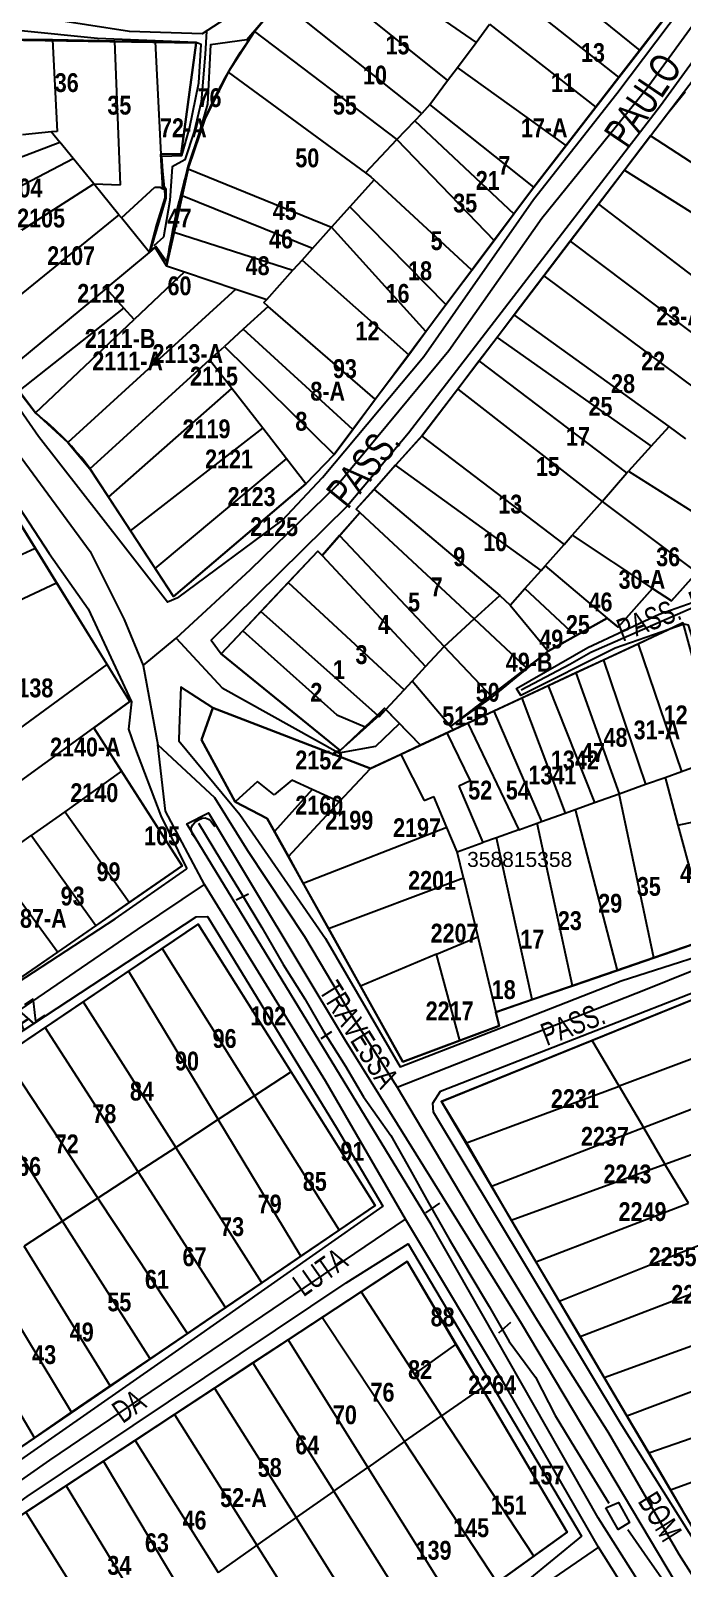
# Model space of a CAD drawing. Extents: x 199665 to 201826, y 4836581 to 4838476.
# Drawn here: x 201390.2 to 201476.9, y 4836845.8 to 4837050.1 of the extents above; entities that cross this region are included whole.
import ezdxf
from ezdxf.enums import TextEntityAlignment as Align

# ---------------------------------------------------------------- set-up
doc = ezdxf.new("R2010")
doc.units = 0
doc.header["$LTSCALE"] = 1.5
doc.header["$MEASUREMENT"] = 0
for name, color, linetype in [('CD-MALHA-LOTES', 40, 'CONTINUOUS'), ('CD_TXT_QUADRA', 7, 'CONTINUOUS'), ('HD-CANAIS', 7, 'CONTINUOUS'), ('RU-QUADRAS', 6, 'CONTINUOUS'), ('SV-EIXO-RUA-N-PAV', 6, 'CONTINUOUS'), ('SV-EIXO-RUA-PAV', 20, 'CONTINUOUS'), ('SV-ESTIVAS', 7, 'CONTINUOUS'), ('SV-PONTE-BUEIRO', 249, 'CONTINUOUS'), ('SV-RUA-NAO-PAV-S-GUIA-C-GUIA', 7, 'CONTINUOUS'), ('SV-RUA-PAVIM-S-GUIA-C-GUIA', 7, 'CONTINUOUS'), ('SV-TXT-RUA-N-PAV-S-GUIA-C-GUIA', 7, 'CONTINUOUS'), ('Th_NmrPort', 1, 'CONTINUOUS')]:
    doc.layers.add(name, color=color, linetype=linetype)
doc.styles.add('ARIAL', font='ARIAL.TTF')
doc.styles.add('MONOTXT', font='ARIAL.TTF', dxfattribs={"height": 0.2})
doc.styles.get("Standard").update_dxf_attribs({"font": 'swisscbo.ttf'})

# ---------------------------------------------------------------- blocks, each defined once
blk = doc.blocks.new('COD119', base_point=(202265.52, 4838125.96))
at = {"layer": 'SV-PONTE-BUEIRO'}
blk.add_lwpolyline([(202264.01, 4838123.96), (202264.01, 4838124.793333), (202264.01, 4838124.918333), (202264.135833, 4838125.251667), (202264.3875, 4838125.626667), (202264.765, 4838125.835), (202265.268333, 4838125.96), (202265.771667, 4838125.96), (202266.275, 4838125.835), (202266.6525, 4838125.626667), (202266.904167, 4838125.251667), (202267.03, 4838124.918333), (202267.03, 4838124.793333), (202267.03, 4838123.96)], dxfattribs=at)

msp = doc.modelspace()

# ---------------------------------------------------------------- linework, layer by layer
at = {"layer": 'CD-MALHA-LOTES', "linetype": 'Continuous'}
for p, q in [((201430.02, 4837061.9), (201449.48, 4837048.54)), ((201427.06, 4837058.38), (201445.68, 4837043.46)), ((201455.61, 4837060.1), (201471.24, 4837047.46)), ((201454.3, 4837055.08), (201468.45, 4837043.87)), ((201423.45, 4837054), (201420, 4837050)), ((201442.23, 4837039.1), (201423.45, 4837054)), ((201449.48, 4837048.54), (201451.26, 4837050.98)), ((201451.26, 4837050.98), (201465.4, 4837039.94)), ((201471.24, 4837047.46), (201474.72, 4837051.94)), ((201393.11, 4837048.9), (201386.4, 4837048.87)), ((201393.11, 4837048.9), (201393.75, 4837036.72)), ((201401.4, 4837048.72), (201393.11, 4837048.9)), ((201402.18, 4837029.64), (201401.4, 4837048.72)), ((201406.78, 4837048.6), (201401.4, 4837048.72)), ((201406.78, 4837048.6), (201407.54, 4837033.69)), ((201412.23, 4837048.48), (201406.78, 4837048.6)), ((201410.23, 4837033.74), (201412.23, 4837048.48)), ((201420, 4837050), (201416.51, 4837044.57)), ((201420, 4837050), (201438.94, 4837035.63)), ((201447, 4837045.22), (201449.48, 4837048.54)), ((201468.45, 4837043.87), (201471.24, 4837047.46)), ((201416.51, 4837044.57), (201413.4, 4837038.35)), ((201416.51, 4837044.57), (201434.76, 4837031.21)), ((201445.68, 4837043.46), (201447, 4837045.22)), ((201461.45, 4837034.84), (201447, 4837045.22)), ((201443.33, 4837040.27), (201445.68, 4837043.46)), ((201465.4, 4837039.94), (201468.45, 4837043.87)), ((201474.96, 4837039.12), (201477.27, 4837041.96)), ((201443.33, 4837040.27), (201442.23, 4837039.1)), ((201457.14, 4837029.31), (201443.33, 4837040.27)), ((201461.45, 4837034.84), (201465.4, 4837039.94)), ((201413.4, 4837038.35), (201411.26, 4837032.08)), ((201438.94, 4837035.63), (201441.3, 4837038.1)), ((201441.3, 4837038.1), (201442.23, 4837039.1)), ((201441.3, 4837038.1), (201454.5, 4837025.78)), ((201472.67, 4837036.12), (201474.96, 4837039.12)), ((201393, 4837036.64), (201389.13, 4837036.26)), ((201393.75, 4837036.72), (201393, 4837036.64)), ((201393, 4837036.64), (201394.1, 4837035.29)), ((201472.67, 4837036.12), (201469.19, 4837031.55)), ((201494.53, 4837021.93), (201472.67, 4837036.12)), ((201371.58, 4837026.67), (201394.1, 4837035.29)), ((201395.87, 4837033.12), (201394.1, 4837035.29)), ((201434.76, 4837031.21), (201438.94, 4837035.63)), ((201438.94, 4837035.63), (201451.85, 4837022.24)), ((201457.14, 4837029.31), (201461.45, 4837034.84)), ((201374.59, 4837022), (201395.87, 4837033.12)), ((201398.63, 4837029.73), (201395.87, 4837033.12)), ((201407.54, 4837033.69), (201410.23, 4837033.74)), ((201407.78, 4837029.1), (201407.54, 4837033.69)), ((201411.16, 4837031.75), (201410.37, 4837028.14)), ((201411.26, 4837032.08), (201411.16, 4837031.75)), ((201411.16, 4837031.75), (201430.24, 4837023.99)), ((201378.09, 4837016.6), (201398.63, 4837029.73)), ((201401.96, 4837025.65), (201398.63, 4837029.73)), ((201398.63, 4837029.73), (201402.18, 4837029.64)), ((201435.9, 4837030.29), (201432.68, 4837026.71)), ((201434.76, 4837031.21), (201435.48, 4837030.68)), ((201435.48, 4837030.68), (201435.9, 4837030.29)), ((201448.9, 4837018.29), (201435.9, 4837030.29)), ((201469.19, 4837031.55), (201465.74, 4837027.03)), ((201469.19, 4837031.55), (201491.29, 4837017.66)), ((201402.3, 4837025.22), (201406.74, 4837029.32)), ((201406.74, 4837029.32), (201407.46, 4837029.32)), ((201406.98, 4837024.35), (201408.09, 4837027.88)), ((201407.46, 4837029.32), (201407.78, 4837029.1)), ((201408.09, 4837028.89), (201407.78, 4837029.1)), ((201408.09, 4837027.88), (201408.09, 4837028.89)), ((201410.37, 4837028.14), (201409.29, 4837023.32)), ((201427.69, 4837021.16), (201410.37, 4837028.14)), ((201454.5, 4837025.78), (201457.14, 4837029.31)), ((201401.96, 4837025.65), (201382.75, 4837010.06)), ((201402.3, 4837025.22), (201401.96, 4837025.65)), ((201432.68, 4837026.71), (201430.24, 4837023.99)), ((201432.68, 4837026.71), (201445.46, 4837013.7)), ((201451.85, 4837022.24), (201454.5, 4837025.78)), ((201465.74, 4837027.03), (201461.99, 4837022.12)), ((201465.74, 4837027.03), (201486.42, 4837011.25)), ((201406.03, 4837020.64), (201402.3, 4837025.22)), ((201406.03, 4837020.64), (201406.98, 4837024.35)), ((201427.69, 4837021.16), (201430.24, 4837023.99)), ((201442.8, 4837010.13), (201430.24, 4837023.99)), ((201409.29, 4837023.32), (201408.3, 4837018.84)), ((201409.29, 4837023.32), (201425.11, 4837018.29)), ((201448.9, 4837018.29), (201451.85, 4837022.24)), ((201461.99, 4837022.12), (201458.47, 4837017.51)), ((201461.99, 4837022.12), (201482.52, 4837006.69)), ((201400.25, 4837015.84), (201406.03, 4837020.64)), ((201406.79, 4837021.27), (201406.03, 4837020.64)), ((201408.3, 4837018.84), (201406.79, 4837021.27)), ((201426.32, 4837019.63), (201425.11, 4837018.29)), ((201426.32, 4837019.63), (201427.69, 4837021.16)), ((201426.32, 4837019.63), (201440.5, 4837007.05)), ((201410.68, 4837018.08), (201403.98, 4837011.73)), ((201408.3, 4837018.84), (201410.68, 4837018.08)), ((201410.68, 4837018.08), (201417.5, 4837015.76)), ((201421.61, 4837014.39), (201425.11, 4837018.29)), ((201445.46, 4837013.7), (201448.9, 4837018.29)), ((201458.47, 4837017.51), (201454.55, 4837012.35)), ((201458.47, 4837017.51), (201478.81, 4837002.37)), ((201400.25, 4837015.84), (201386.79, 4837004.67)), ((201417.5, 4837015.76), (201395.18, 4836995.4)), ((201400.25, 4837015.84), (201402.62, 4837013.22)), ((201417.5, 4837015.76), (201421.61, 4837014.39)), ((201421.83, 4837013.46), (201418.49, 4837010.43)), ((201421.25, 4837013.98), (201421.61, 4837014.39)), ((201421.83, 4837013.46), (201421.25, 4837013.98)), ((201436.06, 4837001.12), (201421.83, 4837013.46)), ((201442.8, 4837010.13), (201445.46, 4837013.7)), ((201388.64, 4837002.19), (201402.62, 4837013.22)), ((201390.84, 4836999.32), (201403.98, 4837011.73)), ((201403.98, 4837011.73), (201402.62, 4837013.22)), ((201454.55, 4837012.35), (201452.28, 4837009.34)), ((201475.14, 4836997.53), (201454.55, 4837012.35)), ((201418.49, 4837010.43), (201416, 4837008.16)), ((201433.06, 4836997.11), (201418.49, 4837010.43)), ((201440.5, 4837007.05), (201442.8, 4837010.13)), ((201452.28, 4837009.34), (201449.86, 4837006.22)), ((201452.28, 4837009.34), (201472.73, 4836994.88)), ((201414.01, 4837006.35), (201416, 4837008.16)), ((201416, 4837008.16), (201430.59, 4836993.81)), ((201398.11, 4836991.89), (201414.01, 4837006.35)), ((201416.98, 4837002.54), (201414.01, 4837006.35)), ((201436.06, 4837001.12), (201440.5, 4837007.05)), ((201449.86, 4837006.22), (201447.02, 4837002.49)), ((201469.53, 4836991.35), (201449.86, 4837006.22)), ((201388.64, 4837002.19), (201390.84, 4836999.32)), ((201400.58, 4836988.11), (201416.98, 4837002.54)), ((201421.08, 4836997.27), (201416.98, 4837002.54)), ((201433.06, 4836997.11), (201436.06, 4837001.12)), ((201447.02, 4837002.49), (201442.35, 4836996.37)), ((201447.02, 4837002.49), (201466.24, 4836987.53)), ((201390.84, 4836999.32), (201395.18, 4836995.4)), ((201403.49, 4836983.66), (201421.08, 4836997.27)), ((201424.25, 4836993.21), (201421.08, 4836997.27)), ((201430.59, 4836993.81), (201433.06, 4836997.11)), ((201472.73, 4836994.88), (201475.14, 4836997.53)), ((201477.35, 4836995.89), (201475.14, 4836997.53)), ((201395.18, 4836995.4), (201398.11, 4836991.89)), ((201442.25, 4836996.23), (201438.76, 4836992.36)), ((201442.35, 4836996.37), (201442.25, 4836996.23)), ((201442.25, 4836996.23), (201461.18, 4836981.84)), ((201406.78, 4836978.65), (201424.25, 4836993.21)), ((201426.82, 4836989.91), (201424.25, 4836993.21)), ((201426.82, 4836989.91), (201430.59, 4836993.81)), ((201472.73, 4836994.88), (201469.72, 4836991.56)), ((201398.11, 4836991.89), (201400.58, 4836988.11)), ((201438.76, 4836992.36), (201435.89, 4836989.15)), ((201458.11, 4836978.39), (201438.76, 4836992.36)), ((201466.24, 4836987.53), (201469.53, 4836991.35)), ((201469.53, 4836991.35), (201469.72, 4836991.56)), ((201469.72, 4836991.56), (201485.69, 4836981.47)), ((201409.21, 4836974.93), (201426.82, 4836989.91)), ((201435.89, 4836989.15), (201433.52, 4836986.53)), ((201435.89, 4836989.15), (201452.61, 4836975.07)), ((201400.58, 4836988.11), (201403.49, 4836983.66)), ((201466.24, 4836987.53), (201462.25, 4836983.05)), ((201466.24, 4836987.53), (201478.83, 4836978.09)), ((201390.82, 4836981.34), (201388.14, 4836985.66)), ((201433.98, 4836986.1), (201431.31, 4836983.04)), ((201433.52, 4836986.53), (201433.98, 4836986.1)), ((201433.98, 4836986.1), (201449.22, 4836971.97)), ((201403.49, 4836983.66), (201406.78, 4836978.65)), ((201431.31, 4836983.04), (201428.97, 4836980.36)), ((201431.31, 4836983.04), (201445.2, 4836968.29)), ((201461.18, 4836981.84), (201462.25, 4836983.05)), ((201462.25, 4836983.05), (201472.94, 4836975.99)), ((201365.13, 4836969.58), (201390.82, 4836981.34)), ((201393.66, 4836976.74), (201390.82, 4836981.34)), ((201428.42, 4836980.95), (201424.49, 4836976.79)), ((201428.97, 4836980.36), (201428.42, 4836980.95)), ((201458.63, 4836978.98), (201461.18, 4836981.84)), ((201406.78, 4836978.65), (201409.21, 4836974.93)), ((201428.97, 4836980.36), (201442.75, 4836965.63)), ((201458.11, 4836978.39), (201458.63, 4836978.98)), ((201458.63, 4836978.98), (201466.92, 4836972.05)), ((201367.52, 4836964.52), (201393.66, 4836976.74)), ((201400.38, 4836965.87), (201393.66, 4836976.74)), ((201424.49, 4836976.79), (201420.85, 4836972.92)), ((201424.49, 4836976.79), (201439.9, 4836962.54)), ((201455.96, 4836975.98), (201458.11, 4836978.39)), ((201475.45, 4836974.33), (201478.83, 4836978.09)), ((201449.22, 4836971.97), (201452.61, 4836975.07)), ((201452.61, 4836975.07), (201454, 4836973.78)), ((201454, 4836973.78), (201455.96, 4836975.98)), ((201462.69, 4836969.69), (201455.96, 4836975.98)), ((201468.36, 4836970.85), (201472.94, 4836975.99)), ((201472.94, 4836975.99), (201475.45, 4836974.33)), ((201420.85, 4836972.92), (201418.45, 4836970.38)), ((201420.85, 4836972.92), (201436.34, 4836959.16)), ((201454, 4836973.78), (201459.04, 4836967.65)), ((201445.2, 4836968.29), (201449.22, 4836971.97)), ((201456.28, 4836965.37), (201449.22, 4836971.97)), ((201462.69, 4836969.69), (201466.92, 4836972.05)), ((201466.92, 4836972.05), (201468.36, 4836970.85)), ((201476.98, 4836971.43), (201471.03, 4836968.6)), ((201418.45, 4836970.38), (201415.56, 4836967.32)), ((201418.45, 4836970.38), (201430.94, 4836959.19)), ((201459.04, 4836967.65), (201462.69, 4836969.69)), ((201471.03, 4836968.6), (201466.39, 4836966.47)), ((201471.03, 4836968.6), (201476.79, 4836951.69)), ((201415.56, 4836967.32), (201431.39, 4836954.45)), ((201442.75, 4836965.63), (201445.2, 4836968.29)), ((201451.62, 4836961.56), (201445.2, 4836968.29)), ((201456.28, 4836965.37), (201459.04, 4836967.65)), ((201466.39, 4836966.47), (201462.75, 4836964.8)), ((201466.39, 4836966.47), (201471.99, 4836949.97)), ((201377.91, 4836949.43), (201400.38, 4836965.87)), ((201403.42, 4836960.96), (201400.38, 4836965.87)), ((201440.96, 4836963.69), (201442.75, 4836965.63)), ((201451.62, 4836961.56), (201456.28, 4836965.37)), ((201462.75, 4836964.8), (201459.04, 4836963.05)), ((201462.75, 4836964.8), (201468.48, 4836948.71)), ((201437.47, 4836959.91), (201439.9, 4836962.54)), ((201439.9, 4836962.54), (201440.96, 4836963.69)), ((201446.06, 4836957.65), (201440.96, 4836963.69)), ((201459.04, 4836963.05), (201455.57, 4836961.41)), ((201459.04, 4836963.05), (201465.22, 4836947.54)), ((201398.6, 4836957.48), (201403.42, 4836960.96)), ((201446.06, 4836957.65), (201451.62, 4836961.56)), ((201455.57, 4836961.41), (201451.81, 4836959.7)), ((201455.57, 4836961.41), (201461.3, 4836946.13)), ((201414.46, 4836960.12), (201412.93, 4836955.88)), ((201435.4, 4836952.05), (201414.46, 4836960.12)), ((201430.94, 4836959.19), (201434.69, 4836957.59)), ((201434.69, 4836957.59), (201436.34, 4836959.16)), ((201436.34, 4836959.16), (201436.58, 4836958.94)), ((201436.58, 4836958.94), (201437.47, 4836959.91)), ((201437.47, 4836959.91), (201442.05, 4836955.15)), ((201451.81, 4836959.7), (201448.38, 4836958.1)), ((201451.81, 4836959.7), (201458.18, 4836945.01)), ((201381.22, 4836944.91), (201398.6, 4836957.48)), ((201402.3, 4836951.7), (201398.6, 4836957.48)), ((201431.39, 4836954.45), (201434.69, 4836957.59)), ((201442.05, 4836955.15), (201445.58, 4836956.8)), ((201445.58, 4836956.8), (201446.44, 4836957.2)), ((201445.58, 4836956.8), (201448.68, 4836950.44)), ((201446.44, 4836957.2), (201446.06, 4836957.65)), ((201448.38, 4836958.1), (201446.44, 4836957.2)), ((201448.38, 4836958.1), (201455.14, 4836943.92)), ((201412.93, 4836955.88), (201417.42, 4836947.63)), ((201442.05, 4836955.15), (201439.44, 4836953.93)), ((201439.44, 4836953.93), (201435.4, 4836952.05)), ((201439.44, 4836953.93), (201442.57, 4836947.82)), ((201476.79, 4836951.69), (201481.86, 4836953.51)), ((201402.3, 4836951.7), (201394.75, 4836946.33)), ((201410.35, 4836939.12), (201402.3, 4836951.7)), ((201420.39, 4836950.33), (201417.42, 4836947.63)), ((201422.62, 4836948.55), (201420.39, 4836950.33)), ((201424.95, 4836950.5), (201422.62, 4836948.55)), ((201427.68, 4836949.26), (201424.95, 4836950.5)), ((201431.27, 4836947.62), (201435.4, 4836952.05)), ((201448.68, 4836950.44), (201447.15, 4836949.72)), ((201471.99, 4836949.97), (201474.6, 4836950.89)), ((201474.6, 4836950.89), (201476.79, 4836951.69)), ((201474.6, 4836950.89), (201476.32, 4836944.54)), ((201427.68, 4836949.26), (201422.64, 4836943.68)), ((201431.27, 4836947.62), (201427.68, 4836949.26)), ((201442.57, 4836947.82), (201443.83, 4836948.33)), ((201445.56, 4836944.25), (201443.83, 4836948.33)), ((201447.15, 4836949.72), (201450.38, 4836942.22)), ((201465.22, 4836947.54), (201468.48, 4836948.71)), ((201468.48, 4836948.71), (201471.99, 4836949.97)), ((201473.12, 4836926.92), (201468.48, 4836948.71)), ((201394.75, 4836946.33), (201390.27, 4836943.16)), ((201403.33, 4836934.25), (201394.75, 4836946.33)), ((201417.42, 4836947.63), (201421.67, 4836945.42)), ((201424.5, 4836940.36), (201431.27, 4836947.62)), ((201458.18, 4836945.01), (201461.3, 4836946.13)), ((201461.3, 4836946.13), (201462.66, 4836946.62)), ((201462.66, 4836946.62), (201465.22, 4836947.54)), ((201462.66, 4836946.62), (201468.25, 4836925.25)), ((201476.32, 4836944.54), (201483.85, 4836946.16)), ((201421.67, 4836945.42), (201422.64, 4836943.68)), ((201445.56, 4836944.25), (201426.48, 4836936.81)), ((201446.95, 4836940.99), (201445.56, 4836944.25)), ((201455.14, 4836943.92), (201452.2, 4836942.87)), ((201455.14, 4836943.92), (201457.58, 4836944.8)), ((201457.58, 4836944.8), (201458.18, 4836945.01)), ((201462.29, 4836923.21), (201457.58, 4836944.8)), ((201476.32, 4836944.54), (201478.21, 4836937.55)), ((201385.15, 4836939.53), (201390.27, 4836943.16)), ((201398.88, 4836931.17), (201390.27, 4836943.16)), ((201422.64, 4836943.68), (201424.5, 4836940.36)), ((201446.95, 4836940.99), (201450.38, 4836942.22)), ((201452.2, 4836942.87), (201450.38, 4836942.22)), ((201456.91, 4836921.36), (201452.2, 4836942.87)), ((201424.5, 4836940.36), (201426.48, 4836936.81)), ((201447.79, 4836937.53), (201446.95, 4836940.99)), ((201385.15, 4836939.53), (201393.82, 4836927.67)), ((201403.33, 4836934.25), (201410.35, 4836939.12)), ((201426.48, 4836936.81), (201429.83, 4836930.81)), ((201429.83, 4836930.81), (201447.79, 4836937.53)), ((201447.79, 4836937.53), (201449.69, 4836929.69)), ((201398.88, 4836931.17), (201403.33, 4836934.25)), ((201393.82, 4836927.67), (201398.88, 4836931.17)), ((201412.49, 4836931.39), (201407.7, 4836928.15)), ((201424.87, 4836911.76), (201412.49, 4836931.39)), ((201429.83, 4836930.81), (201434.1, 4836923.17)), ((201444.18, 4836927.39), (201449.69, 4836929.69)), ((201449.69, 4836929.69), (201452.11, 4836919.71)), ((201389.01, 4836924.35), (201393.82, 4836927.67)), ((201407.7, 4836928.15), (201403.25, 4836925.16)), ((201407.7, 4836928.15), (201420, 4836908.59)), ((201473.12, 4836926.92), (201480.42, 4836929.42)), ((201444.18, 4836927.39), (201434.1, 4836923.17)), ((201447.28, 4836915.91), (201444.18, 4836927.39)), ((201468.25, 4836925.25), (201473.12, 4836926.92)), ((201403.25, 4836925.16), (201397.18, 4836921.05)), ((201403.25, 4836925.16), (201415.17, 4836905.44)), ((201462.29, 4836923.21), (201468.25, 4836925.25)), ((201484.87, 4836924.05), (201464.91, 4836915.95)), ((201434.1, 4836923.17), (201439.73, 4836913.08)), ((201456.91, 4836921.36), (201462.29, 4836923.21)), ((201397.18, 4836921.05), (201392.16, 4836917.67)), ((201397.18, 4836921.05), (201409.51, 4836901.73)), ((201452.11, 4836919.71), (201456.91, 4836921.36)), ((201452.55, 4836917.89), (201452.11, 4836919.71)), ((201392.16, 4836917.67), (201386.64, 4836913.94)), ((201404.52, 4836898.48), (201392.16, 4836917.67)), ((201447.28, 4836915.91), (201452.55, 4836917.89)), ((201488.75, 4836917.47), (201468.51, 4836909.86)), ((201439.73, 4836913.08), (201447.28, 4836915.91)), ((201464.91, 4836915.95), (201444.87, 4836907.83)), ((201468.51, 4836909.86), (201464.91, 4836915.95)), ((201386.64, 4836913.94), (201399.17, 4836895)), ((201424.87, 4836911.76), (201420, 4836908.59)), ((201436.06, 4836894.03), (201424.87, 4836911.76)), ((201471.75, 4836904.38), (201491.98, 4836912.18)), ((201394.47, 4836891.93), (201382.35, 4836911.04)), ((201448.19, 4836902.35), (201468.51, 4836909.86)), ((201468.51, 4836909.86), (201471.75, 4836904.38)), ((201420, 4836908.59), (201415.17, 4836905.44)), ((201420, 4836908.59), (201431.23, 4836890.74)), ((201444.87, 4836907.83), (201448.19, 4836902.35)), ((201415.17, 4836905.44), (201409.51, 4836901.73)), ((201426.14, 4836887.29), (201415.17, 4836905.44)), ((201474.57, 4836899.51), (201495.04, 4836906.98)), ((201451.51, 4836896.57), (201471.75, 4836904.38)), ((201471.75, 4836904.38), (201474.57, 4836899.51)), ((201409.51, 4836901.73), (201404.52, 4836898.48)), ((201420.98, 4836883.75), (201409.51, 4836901.73)), ((201448.19, 4836902.35), (201451.51, 4836896.57)), ((201454.12, 4836892.04), (201474.57, 4836899.51)), ((201477.7, 4836894.32), (201474.57, 4836899.51)), ((201404.52, 4836898.48), (201399.17, 4836895)), ((201416.13, 4836880.45), (201404.52, 4836898.48)), ((201399.17, 4836895), (201394.47, 4836891.93)), ((201411.07, 4836877), (201399.17, 4836895)), ((201451.51, 4836896.57), (201454.12, 4836892.04)), ((201431.23, 4836890.74), (201436.06, 4836894.03)), ((201457.43, 4836886.54), (201477.7, 4836894.32)), ((201394.47, 4836891.93), (201389.36, 4836888.6)), ((201406.13, 4836873.65), (201394.47, 4836891.93)), ((201454.12, 4836892.04), (201457.43, 4836886.54)), ((201426.14, 4836887.29), (201431.23, 4836890.74)), ((201460.51, 4836881.31), (201480.67, 4836889.38)), ((201400.8, 4836870.03), (201389.36, 4836888.6)), ((201420.98, 4836883.75), (201426.14, 4836887.29)), ((201395.67, 4836866.54), (201384.3, 4836885.3)), ((201440.28, 4836886.55), (201434.2, 4836882.56)), ((201446.79, 4836875.56), (201440.28, 4836886.55)), ((201457.43, 4836886.54), (201460.51, 4836881.31)), ((201416.13, 4836880.45), (201420.98, 4836883.75)), ((201463.29, 4836876.6), (201483.57, 4836884.38)), ((201390.75, 4836863.16), (201379.49, 4836882.14)), ((201434.2, 4836882.56), (201428.97, 4836879.13)), ((201434.2, 4836882.56), (201441.26, 4836871.61)), ((201460.51, 4836881.31), (201463.29, 4836876.6)), ((201411.07, 4836877), (201416.13, 4836880.45)), ((201428.97, 4836879.13), (201424.45, 4836876.16)), ((201439.93, 4836862.64), (201428.97, 4836879.13)), ((201466.5, 4836871.16), (201486.97, 4836878.56)), ((201406.13, 4836873.65), (201411.07, 4836877)), ((201463.29, 4836876.6), (201466.5, 4836871.16)), ((201424.45, 4836876.16), (201419.77, 4836873.09)), ((201424.45, 4836876.16), (201435.08, 4836859.22)), ((201441.26, 4836871.61), (201446.79, 4836875.56)), ((201450.22, 4836869.77), (201446.79, 4836875.56)), ((201400.8, 4836870.03), (201406.13, 4836873.65)), ((201419.77, 4836873.09), (201414.68, 4836869.75)), ((201419.77, 4836873.09), (201430.54, 4836856.04)), ((201469.5, 4836866.07), (201489.87, 4836873.74)), ((201441.26, 4836871.61), (201444.85, 4836866.05)), ((201466.5, 4836871.16), (201469.5, 4836866.07)), ((201395.67, 4836866.54), (201400.8, 4836870.03)), ((201414.68, 4836869.75), (201409.37, 4836866.26)), ((201414.68, 4836869.75), (201425.53, 4836852.54)), ((201450.22, 4836869.77), (201444.85, 4836866.05)), ((201461.56, 4836850.6), (201450.22, 4836869.77)), ((201472.42, 4836861.13), (201492.98, 4836868.3)), ((201390.75, 4836863.16), (201395.67, 4836866.54)), ((201409.37, 4836866.26), (201404.1, 4836862.8)), ((201409.37, 4836866.26), (201420.32, 4836848.89)), ((201439.93, 4836862.64), (201444.85, 4836866.05)), ((201457.13, 4836847.41), (201444.85, 4836866.05)), ((201469.5, 4836866.07), (201472.42, 4836861.13)), ((201386.05, 4836859.95), (201390.75, 4836863.16)), ((201404.1, 4836862.8), (201399.9, 4836860.05)), ((201404.1, 4836862.8), (201415.15, 4836845.27)), ((201439.93, 4836862.64), (201435.08, 4836859.22)), ((201452.27, 4836843.93), (201439.93, 4836862.64)), ((201475.32, 4836856.21), (201495.75, 4836863.75)), ((201472.42, 4836861.13), (201475.32, 4836856.21)), ((201399.9, 4836860.05), (201394.94, 4836856.77)), ((201410.63, 4836842.11), (201399.9, 4836860.05)), ((201430.54, 4836856.04), (201435.08, 4836859.22)), ((201435.08, 4836859.22), (201447.03, 4836840.18)), ((201394.94, 4836856.77), (201389.58, 4836853.27)), ((201394.94, 4836856.77), (201405.87, 4836838.79)), ((201475.32, 4836856.21), (201476.93, 4836853.47)), ((201430.54, 4836856.04), (201425.53, 4836852.54)), ((201442.58, 4836836.97), (201430.54, 4836856.04)), ((201389.58, 4836853.27), (201400.82, 4836835.31)), ((201425.53, 4836852.54), (201420.32, 4836848.89)), ((201437.59, 4836833.37), (201425.53, 4836852.54)), ((201457.13, 4836847.41), (201461.56, 4836850.6)), ((201420.32, 4836848.89), (201415.15, 4836845.27)), ((201432.43, 4836829.66), (201420.32, 4836848.89)), ((201452.27, 4836843.93), (201457.13, 4836847.41))]:
    msp.add_line(p, q, dxfattribs=at)
for p in [(201464.91, 4836915.95), (201464.91, 4836915.95), (201468.51, 4836909.86), (201444.87, 4836907.83), (201471.75, 4836904.38), (201471.75, 4836904.38), (201474.57, 4836899.51), (201451.51, 4836896.57), (201451.51, 4836896.57), (201454.12, 4836892.04), (201454.12, 4836892.04), (201457.43, 4836886.54), (201460.51, 4836881.31), (201463.29, 4836876.6), (201466.5, 4836871.16), (201469.5, 4836866.07), (201472.42, 4836861.13), (201475.32, 4836856.21)]:
    msp.add_point(p, dxfattribs=at)
at = {"layer": 'HD-CANAIS'}
for points in [[(201412.53, 4836944.82), (201415.48, 4836939.99), (201418.22, 4836935.51), (201420.97, 4836930.93), (201423.82, 4836926.05), (201426.67, 4836921.47), (201429.21, 4836917.1), (201432.1, 4836912.51), (201434.5, 4836908.45), (201438.11, 4836903.33), (201440.64, 4836898.85), (201443.12, 4836894.36), (201445.89, 4836889.53), (201448.52, 4836885.09), (201451.2, 4836880.61), (201453.88, 4836875.92), (201457.35, 4836871.22), (201459.97, 4836866.09), (201462.61, 4836861.8), (201467.12, 4836854.45)], [(201469.64, 4836850.98), (201472.56, 4836846.75), (201475.91, 4836842)]]:
    msp.add_lwpolyline(points, dxfattribs=at)
at = {"layer": 'RU-QUADRAS', "color": 6, "linetype": 'Continuous'}
msp.add_lwpolyline([(201386.4, 4837048.87), (201412.23, 4837048.48), (201410.23, 4837033.74), (201407.54, 4837033.69), (201408.09, 4837027.88), (201406.03, 4837020.64), (201406.79, 4837021.27), (201408.3, 4837018.84, -0.054535), (201413.4, 4837038.35, -0.05385), (201420, 4837050), (201461.39, 4837099.9), (201462.18, 4837099.25), (201468.62, 4837107.13), (201467.8, 4837107.8), (201506.71, 4837155.47), (201535.81, 4837131.01), (201457.14, 4837029.31), (201430.59, 4836993.81), (201426.82, 4836989.91), (201409.21, 4836974.93), (201398.12, 4836991.9, 0.06888), (201390.84, 4836999.32), (201382.75, 4837010.06)], format="xyb", dxfattribs=at)
msp.add_lwpolyline([(201478.83, 4836978.09), (201475.45, 4836974.33), (201472.94, 4836975.99), (201468.36, 4836970.85), (201466.92, 4836972.05), (201459.04, 4836967.65), (201446.06, 4836957.65), (201446.44, 4836957.2), (201442.05, 4836955.15), (201437.47, 4836959.91), (201431.39, 4836954.45), (201415.56, 4836967.32), (201428.42, 4836980.95), (201428.97, 4836980.36), (201433.98, 4836986.1), (201433.52, 4836986.53), (201442.35, 4836996.37), (201479.91, 4837045.61)], dxfattribs=at)
msp.add_lwpolyline([(201256.22, 4836937.5), (201265.91, 4836946.65, -0.020076), (201310.34, 4836975.65), (201322.64, 4836982.4), (201321.85, 4836983.65), (201340.39, 4836992.7), (201375.33, 4837006.39), (201403.42, 4836960.96), (201398.6, 4836957.48), (201410.35, 4836939.12), (201320.21, 4836876.78), (201298.54, 4836896.45), (201296.47, 4836895.02), (201285.26, 4836904.8), (201303.58, 4836917.87), (201333.52, 4836937.76), (201368.69, 4836962.03), (201367.52, 4836964.52), (201354.77, 4836958.56), (201320.99, 4836936.88), (201298.87, 4836921.64), (201282.41, 4836907.5)], format="xyb", close=True, dxfattribs=at)
for points in [[(201412.93, 4836955.88), (201414.46, 4836960.12), (201435.4, 4836952.05), (201476.98, 4836971.43), (201485.66, 4836939.52), (201484.49, 4836939.22), (201486.45, 4836931.5), (201452.11, 4836919.71), (201452.55, 4836917.89), (201439.73, 4836913.08), (201421.67, 4836945.42), (201417.42, 4836947.63)], [(201326.45, 4836873.32), (201412.49, 4836931.39), (201436.06, 4836894.03), (201358.56, 4836841.2)], [(201444.87, 4836907.83), (201484.87, 4836924.05), (201532.47, 4836844.66), (201491.49, 4836828.78)], [(201365.84, 4836834.83), (201375.41, 4836841.33), (201374.15, 4836843.15), (201440.28, 4836886.55), (201461.56, 4836850.6), (201403.75, 4836809.05), (201404.7, 4836807.5), (201398.62, 4836803.48), (201395.95, 4836805.75), (201398.21, 4836807.46), (201385.73, 4836818.43), (201384.28, 4836817.35)]]:
    msp.add_lwpolyline(points, close=True, dxfattribs=at)
at = {"layer": 'SV-EIXO-RUA-N-PAV'}
for points in [[(201508.41, 4837161.67), (201487, 4837134.79), (201464.97, 4837108.53), (201440.51, 4837079.55), (201425.12, 4837060.53), (201418.18, 4837052.98), (201413.04, 4837049.66), (201403.38, 4837049.97), (201391.91, 4837051.78), (201377.42, 4837051.17), (201363.23, 4837048.46), (201355.01, 4837044.93)], [(201405.18, 4836965.75), (201409.58, 4836969.4), (201419.47, 4836978.49), (201431.01, 4836989.75), (201445.84, 4837007.6), (201458.2, 4837025.18), (201472.07, 4837042.35), (201485.26, 4837060.48), (201500.92, 4837079.44), (201512.73, 4837095.1), (201524.82, 4837108.97), (201536.99, 4837125.38), (201539.52, 4837129.3), (201543.22, 4837135.04), (201545.03, 4837137.75)], [(201413.62, 4837050.02), (201413.42, 4837047), (201412.9, 4837040.65), (201411.96, 4837036.7), (201410.71, 4837032.95), (201409.05, 4837032.02), (201408.73, 4837027.54), (201407.9, 4837022.65), (201406.58, 4837021.53)], [(201438.98, 4836909.72), (201472, 4836922.72), (201490.48, 4836930.14), (201499.57, 4836933.38), (201527.13, 4836943.26), (201537.79, 4836946.64), (201583.33, 4836963.11), (201585.02, 4836963.69), (201598.38, 4836968.75), (201614.61, 4836973.22)], [(201478.36, 4836973.45), (201474.14, 4836971.59), (201464.73, 4836967.49), (201461.94, 4836965.89), (201455.47, 4836962.47)], [(201409.58, 4836969.4), (201415.68, 4836962.79), (201431.19, 4836954.15), (201436.15, 4836955.04), (201439.27, 4836958.03)], [(201536.58, 4836733.38), (201519.15, 4836761.46), (201492.03, 4836806.22), (201480.32, 4836825.46), (201465.76, 4836848.61), (201453.8, 4836869.28), (201440.08, 4836892.18), (201429.49, 4836910.5), (201413.33, 4836936.65), (201408.16, 4836946.38), (201407.12, 4836955.22)], [(201407.12, 4836955.22), (201414.66, 4836948.2), (201419.08, 4836941.18), (201426.62, 4836929.74), (201432.35, 4836920.12), (201438.98, 4836909.72), (201449.77, 4836891.51), (201457.57, 4836878.77), (201467.06, 4836863.82), (201476.42, 4836847.7), (201487.35, 4836830.53), (201489.91, 4836826.14), (201499.57, 4836809.47), (201511.53, 4836790.88), (201523.49, 4836771.37), (201534.67, 4836754.21), (201539.86, 4836746.27)], [(201319.02, 4836870.48), (201324.17, 4836876.29), (201354.12, 4836895.95), (201381.33, 4836914.93), (201404.42, 4836930.7), (201413.33, 4836936.65)], [(201358.14, 4836834.4), (201363.04, 4836839.37), (201392.76, 4836860.18), (201440.08, 4836892.18)], [(201465.76, 4836848.61), (201443.25, 4836833.2), (201423.94, 4836819.79), (201401.79, 4836804.14), (201396.5, 4836799.26)]]:
    msp.add_lwpolyline(points, dxfattribs=at)
at = {"layer": 'SV-EIXO-RUA-PAV'}
msp.add_lwpolyline([(201166.02, 4837286.87), (201178.46, 4837273.32), (201188.75, 4837262.31), (201209.43, 4837238.75), (201220.49, 4837225.48), (201234.59, 4837208.06), (201247.86, 4837193.69), (201257.54, 4837183.32), (201276.62, 4837157.88), (201284.54, 4837147.82), (201286.85, 4837144.88), (201299.02, 4837127.19), (201311.87, 4837109.91), (201325.42, 4837089.17), (201330.01, 4837082.19), (201342.57, 4837064.56), (201355.01, 4837044.93), (201365.7, 4837029.33), (201377.44, 4837009.8), (201384.87, 4836998.89), (201398.14, 4836980.92), (201402.66, 4836971.88), (201405.18, 4836965.75), (201407.12, 4836955.22)], dxfattribs=at)
at = {"layer": 'SV-ESTIVAS'}
for points in [[(201417.55, 4836934.61), (201419.21, 4836935.43)], [(201428.86, 4836916.21), (201430.28, 4836917.14)], [(201442.8, 4836893.02), (201444.62, 4836894.34)], [(201452.5, 4836877.09), (201454.07, 4836878.52)]]:
    msp.add_lwpolyline(points, dxfattribs=at)
at = {"layer": 'SV-PONTE-BUEIRO'}
msp.add_lwpolyline([(201466.73, 4836853.85), (201468.39, 4836854.57), (201469.85, 4836851.9), (201468.34, 4836850.98)], close=True, dxfattribs=at)
at = {"layer": 'SV-RUA-NAO-PAV-S-GUIA-C-GUIA'}
for points in [[(201481.66, 4836958.4), (201481.39, 4836959.49), (201477.72, 4836971.13), (201477.13, 4836971.24), (201467.98, 4836968.08), (201455.43, 4836961.77), (201454.84, 4836962.68), (201464.33, 4836968.13), (201473.8, 4836972.59), (201482.09, 4836975.51), (201483.46, 4836976.54), (201493.21, 4836989.38), (201507.6, 4837007.65), (201515.17, 4837018.28), (201519.65, 4837023.71), (201529.18, 4837044.95), (201539.92, 4837066.52)], [(201409.78, 4836974.74), (201423.69, 4836985.02), (201429.03, 4836990.74), (201442.53, 4837006.82), (201457.11, 4837027.69), (201468.18, 4837041.76), (201483.86, 4837062.56)], [(201427.19, 4837058.45), (201418.99, 4837048.89), (201414.13, 4837048.21), (201413.73, 4837040.34), (201412.64, 4837036.53), (201411.11, 4837032.07), (201410.21, 4837028.07), (201409.16, 4837023.3), (201408.29, 4837019.44), (201406.86, 4837021.42), (201406.2, 4837020.94), (201406.69, 4837022.61), (201408.22, 4837027.83), (201408.22, 4837029.01), (201407.91, 4837029.46), (201407.66, 4837033.43), (201410.31, 4837033.5), (201411.33, 4837037.12), (201412.58, 4837043.15), (201412.88, 4837048.28), (201412.22, 4837048.55), (201399.1, 4837049.08), (201388.96, 4837050.08)], [(201485.46, 4837055.94), (201474.01, 4837040.12), (201458.75, 4837020.32), (201440.47, 4836996.61), (201432.37, 4836986.99), (201414.24, 4836969.13), (201415.56, 4836967.32), (201431.39, 4836954.45), (201434.69, 4836957.59), (201436.34, 4836959.16), (201437.3, 4836960.07), (201442.05, 4836955.15), (201439.44, 4836953.93), (201435.4, 4836952.05), (201414.46, 4836960.12), (201410.19, 4836962.89), (201409.99, 4836957.39), (201409.93, 4836955.75), (201418.03, 4836945.94), (201429.42, 4836929.49), (201439.35, 4836912.45), (201455.3, 4836918.61), (201468.78, 4836923.86), (201485.67, 4836929.25)], [(201535.67, 4836737.7), (201521.07, 4836761.5), (201495.06, 4836805.19), (201482.08, 4836826.74), (201465.71, 4836852.49), (201443.49, 4836891.48), (201411, 4836944.72), (201413.87, 4836946.19), (201431.95, 4836916.09), (201455.44, 4836878.36), (201481.62, 4836834.48), (201498.5, 4836807.28), (201525.92, 4836763.27), (201537.27, 4836744.98), (201538.08, 4836743.56)], [(201388.43, 4836923.6), (201401.46, 4836932.1), (201411.01, 4836938.75)]]:
    msp.add_lwpolyline(points, dxfattribs=at)
for points in [[(201381.44, 4836912.17), (201412.25, 4836932.36), (201413.76, 4836932.42), (201431, 4836904.2), (201437.07, 4836893.92), (201409.01, 4836874.25), (201359.14, 4836839.55), (201326.1, 4836872.39), (201325.93, 4836873.78), (201353.1, 4836892.44)], [(201491.49, 4836828.78), (201468.67, 4836865.1), (201443.78, 4836906.42), (201443.7, 4836907.6), (201444.75, 4836909.2), (201482.43, 4836923.91), (201484.89, 4836924.64), (201486.46, 4836923.6), (201496.84, 4836906.42), (201515.83, 4836875.37), (201534.17, 4836846.06), (201532.47, 4836844.66), (201522.4, 4836840.76), (201517.93, 4836839.02), (201511.8, 4836836.65)], [(201456.13, 4836844.05), (201398.7, 4836803.59), (201397.64, 4836802.86), (201384.06, 4836815.79), (201364.45, 4836835.24), (201364.31, 4836836.99), (201389.76, 4836855.36), (201432.17, 4836883.72), (201440.45, 4836888.92), (201463.5, 4836850.06)]]:
    msp.add_lwpolyline(points, close=True, dxfattribs=at)
at = {"layer": 'SV-RUA-PAVIM-S-GUIA-C-GUIA'}
for points in [[(201409.78, 4836974.74), (201408.42, 4836974.16), (201402.54, 4836981.74), (201391.27, 4836996.2), (201383.44, 4837007.4), (201376.11, 4837017.1), (201365.97, 4837034.64), (201359.97, 4837044.37)], [(201375.33, 4837006.67), (201384.08, 4836993.75), (201392.67, 4836980.64), (201397.86, 4836973.27), (201403.65, 4836960.94), (201403.21, 4836957.29), (201404.02, 4836954.99), (201407.52, 4836945.8), (201411.01, 4836938.75)]]:
    msp.add_lwpolyline(points, dxfattribs=at)

# ---------------------------------------------------------------- block references
at = {"layer": 'SV-PONTE-BUEIRO', "rotation": 35}
msp.add_blockref('COD119', (201412.32, 4836945.12, 3.73), dxfattribs=at)

# ---------------------------------------------------------------- texts
at = {"layer": 'CD_TXT_QUADRA', "color": 7, "linetype": 'Continuous', "style": 'MONOTXT'}
msp.add_text('358815358', height=2, dxfattribs=at).set_placement((201448.27, 4836938.99))
at = {"layer": 'SV-TXT-RUA-N-PAV-S-GUIA-C-GUIA', "style": 'ARIAL', "width": 0.7}
for s, height, rotation, p in [('PAULO', 4, 56, (201469.6, 4837034.28)), ('PASS.', 4, 51, (201432.39, 4836986.4)), ('PASS.  DR.  VEIGA   R.', 3, 21, (201468.94, 4836968.89)), ('TRAVESSA                                                                               BOM', 3, 302, (201428.48, 4836922.58)), ('PASS.                             DA                               PAZ', 3, 34, (201336.52, 4836881.55)), ('PASS.', 3, 21, (201458.84, 4836915.18)), ('PASS.                                DA                               LUTA', 3, 35, (201374.02, 4836845.05))]:
    msp.add_text(s, height=height, rotation=rotation, dxfattribs=at).set_placement(p)
at = {"layer": 'Th_NmrPort', "color": 1}
for s, p in [('15', (201437.42, 4837048.2)), ('13', (201463.42, 4837047.2)), ('36', (201393.42, 4837043.2)), ('10', (201434.42, 4837044.2)), ('11', (201459.42, 4837043.2)), ('76', (201412.42, 4837041.2)), ('35', (201400.42, 4837040.2)), ('55', (201430.42, 4837040.2)), ('72-A', (201407.42, 4837037.2)), ('17-A', (201455.42, 4837037.2)), ('50', (201425.42, 4837033.2)), ('7', (201452.42, 4837032.2)), ('2104', (201385.42, 4837029.2)), ('21', (201449.42, 4837030.2)), ('35', (201446.42, 4837027.2)), ('2105', (201388.42, 4837025.2)), ('47', (201408.42, 4837025.2)), ('45', (201422.42, 4837026.2)), ('46', (201421.93, 4837022.43)), ('5', (201443.42, 4837022.2)), ('2107', (201392.42, 4837020.2)), ('48', (201418.81, 4837018.87)), ('18', (201440.42, 4837018.2)), ('60', (201408.42, 4837016.2)), ('2112', (201396.42, 4837015.2)), ('16', (201437.42, 4837015.2)), ('23-A', (201473.42, 4837012.2)), ('12', (201433.42, 4837010.2)), ('2111-B', (201397.42, 4837009.2)), ('2111-A', (201398.42, 4837006.2)), ('2113-A', (201406.42, 4837007.2)), ('22', (201471.42, 4837006.2)), ('2115', (201411.42, 4837004.2)), ('93', (201430.42, 4837005.2)), ('8-A', (201427.42, 4837002.2)), ('28', (201467.42, 4837003.2)), ('25', (201464.42, 4837000.2)), ('8', (201425.42, 4836998.2)), ('2119', (201410.42, 4836997.2)), ('17', (201461.42, 4836996.2)), ('2121', (201413.42, 4836993.2)), ('15', (201457.42, 4836992.2)), ('2123', (201416.42, 4836988.2)), ('13', (201452.42, 4836987.2)), ('2125', (201419.42, 4836984.2)), ('10', (201450.42, 4836982.2)), ('9', (201446.42, 4836980.2)), ('36', (201473.42, 4836980.2)), ('7', (201443.42, 4836976.2)), ('30-A', (201468.42, 4836977.2)), ('5', (201440.42, 4836974.2)), ('46', (201464.42, 4836974.2)), ('25', (201461.42, 4836971.2)), ('4', (201436.42, 4836971.2)), ('49', (201457.87, 4836969.26)), ('3', (201433.42, 4836967.2)), ('1', (201430.42, 4836965.2)), ('49-B', (201453.42, 4836966.2)), ('2138', (201386.86, 4836962.78)), ('2', (201427.42, 4836962.2)), ('50', (201449.42, 4836962.2)), ('51-B', (201444.96, 4836959.06)), ('12', (201474.42, 4836959.2)), ('31-A', (201470.42, 4836957.2)), ('2140-A', (201392.8, 4836954.92)), ('48', (201466.42, 4836956.2)), ('2152', (201425.42, 4836953.2)), ('1342', (201459.42, 4836953.2)), ('47', (201463.42, 4836954.2)), ('1341', (201456.42, 4836951.2)), ('2140', (201395.5, 4836948.86)), ('52', (201448.42, 4836949.2)), ('54', (201453.42, 4836949.2)), ('2160', (201425.42, 4836947.2)), ('2199', (201429.42, 4836945.2)), ('105', (201405.3, 4836943.12)), ('2197', (201438.42, 4836944.2)), ('99', (201398.99, 4836938.35)), ('2201', (201440.42, 4836937.2)), ('41', (201476.59, 4836938.11)), ('93', (201394.21, 4836935.12)), ('35', (201470.85, 4836936.4)), ('29', (201465.71, 4836934.17)), ('87-A', (201388.8, 4836932.16)), ('23', (201460.34, 4836931.86)), ('2207', (201443.42, 4836930.2)), ('17', (201455.35, 4836929.4)), ('18', (201451.55, 4836922.69)), ('102', (201419.42, 4836919.2)), ('2217', (201442.76, 4836919.87)), ('96', (201414.42, 4836916.2)), ('90', (201409.42, 4836913.2)), ('84', (201403.42, 4836909.2)), ('2231', (201459.42, 4836908.2)), ('78', (201398.42, 4836906.2)), ('72', (201393.42, 4836902.2)), ('2237', (201463.42, 4836903.2)), ('91', (201431.42, 4836901.2)), ('66', (201388.42, 4836899.2)), ('2243', (201466.42, 4836898.2)), ('85', (201426.42, 4836897.2)), ('79', (201420.42, 4836894.2)), ('2249', (201468.42, 4836893.2)), ('73', (201415.42, 4836891.2)), ('67', (201410.42, 4836887.2)), ('2255', (201472.42, 4836887.2)), ('61', (201405.42, 4836884.2)), ('2261', (201475.42, 4836882.2)), ('55', (201400.42, 4836881.2)), ('88', (201443.42, 4836879.2)), ('49', (201395.42, 4836877.2)), ('43', (201390.42, 4836874.2)), ('82', (201440.42, 4836872.2)), ('76', (201435.42, 4836869.2)), ('2264', (201448.42, 4836870.2)), ('70', (201430.42, 4836866.2)), ('64', (201425.42, 4836862.2)), ('58', (201420.42, 4836859.2)), ('157', (201456.42, 4836858.2)), ('52-A', (201415.42, 4836855.2)), ('151', (201451.42, 4836854.2)), ('46', (201410.42, 4836852.2)), ('145', (201446.42, 4836851.2)), ('63', (201405.42, 4836849.2)), ('139', (201441.42, 4836848.2)), ('34', (201400.42, 4836846.2))]:
    msp.add_text(s, height=2.5, dxfattribs=at).set_placement(p, align=Align.MIDDLE_LEFT)

doc.saveas('drawing.dxf')
